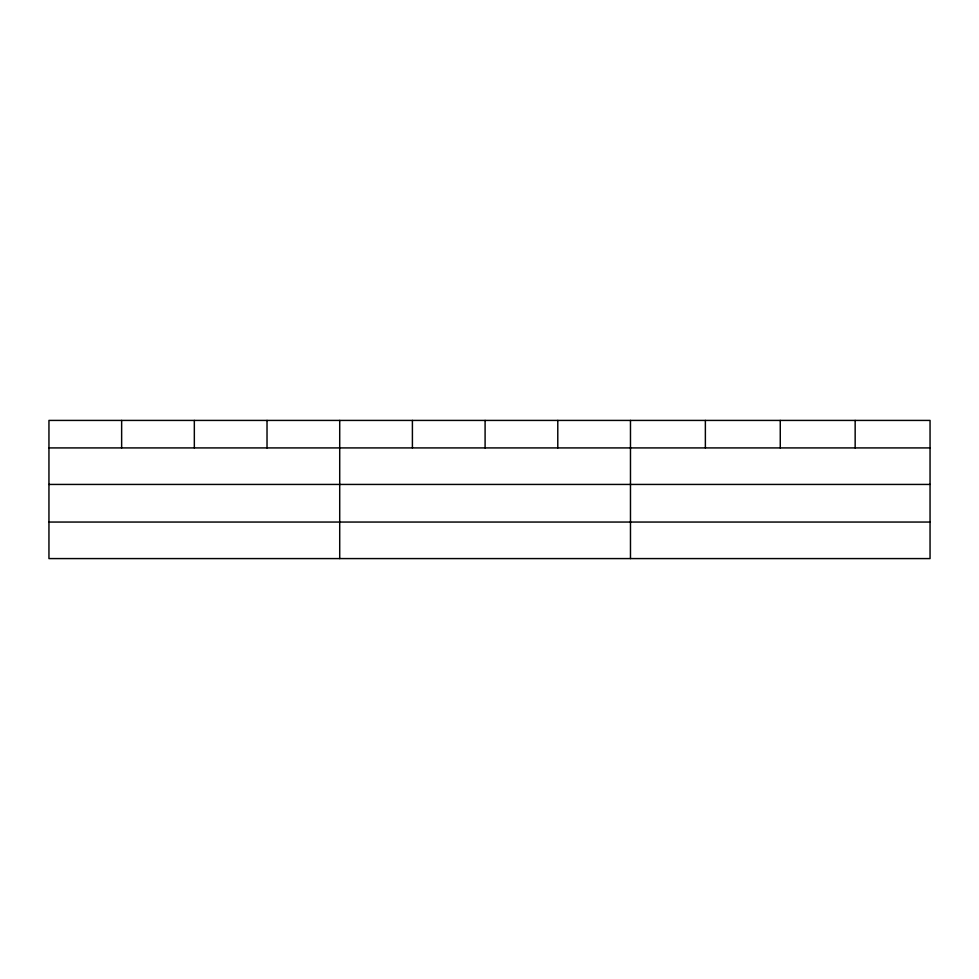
<?xml version="1.0" encoding="UTF-8"?>
<svg xmlns="http://www.w3.org/2000/svg" width="979" height="979" viewBox="0 0 979 979"><rect width="100%" height="100%" fill="white"/><g stroke="black" fill="none" stroke-linecap="round" stroke-linejoin="round"><path stroke-width="1.47" d="M930.05 484.434L930.05 420.419L48.95 420.419L48.95 558.581L930.05 558.581L930.05 484.434L48.95 484.434M48.95 447.917L930.05 447.917M48.95 522.052L930.05 522.052M855.156 420.419L855.156 447.917M780.263 420.419L780.263 447.917M705.369 420.419L705.369 447.917M630.476 420.419L630.476 558.581M557.785 420.419L557.785 447.917M485.094 420.419L485.094 447.917M412.404 420.419L412.404 447.917M339.713 420.419L339.713 558.581M267.022 420.419L267.022 447.917M194.332 420.419L194.332 447.917M121.641 420.419L121.641 447.917"/></g></svg>
